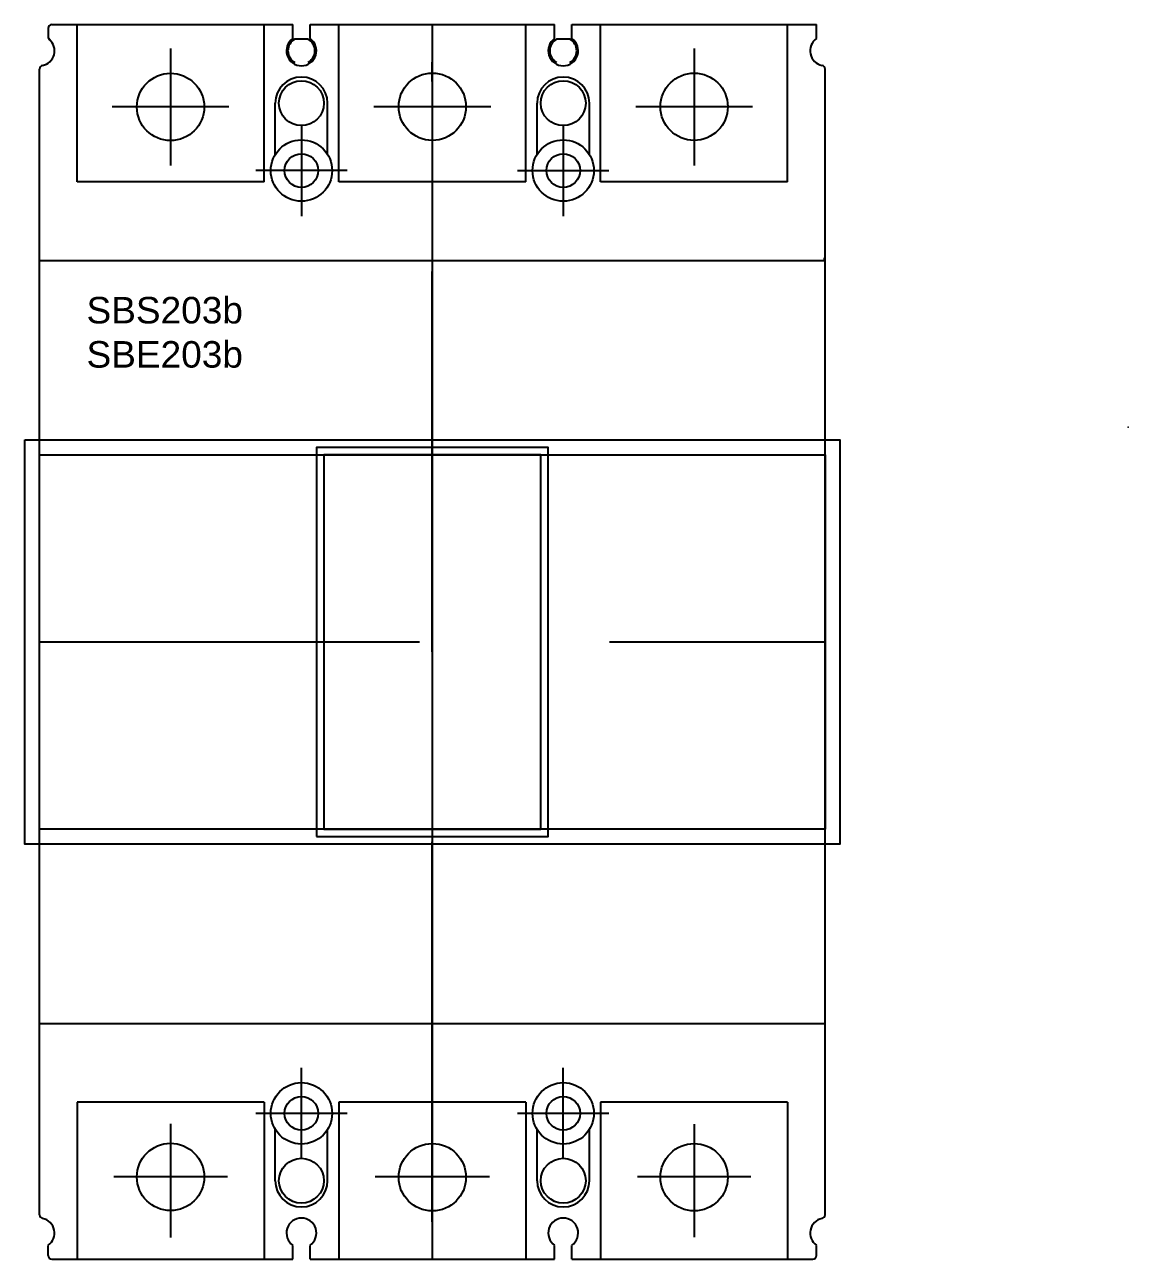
# Model space of a CAD drawing. Header units: millimetres. Extents: x 0 to 4783, y 0 to 3382.
# Drawn here: x 1604.6 to 1752.2, y 2236.1 to 2401.1 of the extents above; entities that cross this region are included whole.
import ezdxf

# ---------------------------------------------------------------- set-up
doc = ezdxf.new("R2010")
doc.units = ezdxf.units.MM
doc.linetypes.add('HIDDEN', pattern=[9.525, 6.35, -3.175])
doc.layers.add('DI', color=2, linetype='Continuous')
doc.styles.add('tung dollar 82', font='arial.ttf', dxfattribs={"height": 82})

# ---------------------------------------------------------------- blocks, each defined once
blk = doc.blocks.new('ERHR HERY Ẻ H YRE Ẻ')
at = {"color": 1}
for p, q in [((159215.02, 59458.74), (159215.02, 59479.74)), ((159240.02, 59458.74), (159240.02, 59479.74)), ((159250.02, 59458.74), (159250.02, 59479.74)), ((159275.02, 59458.74), (159275.02, 59479.74)), ((159285.02, 59458.74), (159285.02, 59479.74)), ((159310.02, 59458.74), (159310.02, 59479.74)), ((159240.02, 59458.74), (159215.02, 59458.74)), ((159275.02, 59458.74), (159250.02, 59458.74)), ((159310.02, 59458.74), (159285.02, 59458.74)), ((159240.02, 59335.74), (159215.02, 59335.74)), ((159215.02, 59335.74), (159215.02, 59314.74)), ((159240.02, 59335.74), (159240.02, 59314.74)), ((159275.02, 59335.74), (159250.02, 59335.74)), ((159250.02, 59335.74), (159250.02, 59314.74)), ((159275.02, 59335.74), (159275.02, 59314.74)), ((159310.02, 59335.74), (159285.02, 59335.74)), ((159285.02, 59335.74), (159285.02, 59314.74)), ((159310.02, 59335.74), (159310.02, 59314.74))]:
    blk.add_line(p, q, dxfattribs=at)
at = {"color": 3}
blk.add_line((159262.52, 59479.74), (159262.52, 59314.74), dxfattribs=at)
at = {"color": 3, "linetype": 'HIDDEN', "lineweight": -2, "ltscale": 8}
for p, q in [((159262.52, 59319.74), (159262.52, 59474.74)), ((159210.02, 59397.24), (159315.02, 59397.24))]:
    blk.add_line(p, q, dxfattribs=at)
at = {"color": 3}
for points in [[(159247.02, 59371.24), (159278.02, 59371.24), (159278.02, 59423.24), (159247.02, 59423.24)], [(159248.02, 59372.24), (159277.02, 59372.24), (159277.02, 59422.24), (159248.02, 59422.24)]]:
    blk.add_lwpolyline(points, close=True, dxfattribs=at)
at = {"color": 1}
for centre in [(159227.52, 59468.74), (159262.52, 59468.77), (159297.52, 59468.77), (159227.52, 59325.74), (159262.52, 59325.7), (159297.52, 59325.7)]:
    blk.add_circle(centre, 4.5, dxfattribs=at)
at = {"layer": 'DI', "ltscale": 15}
for p, q in [((159211.17, 59479.24), (159211.17, 59478.11)), ((159211.67, 59479.74), (159243.87, 59479.74)), ((159243.87, 59477.87), (159243.87, 59479.74)), ((159246.17, 59477.87), (159246.17, 59479.74)), ((159246.17, 59479.74), (159278.87, 59479.74)), ((159278.87, 59477.87), (159278.87, 59479.74)), ((159281.17, 59477.87), (159281.17, 59479.74)), ((159281.17, 59479.74), (159313.87, 59479.74)), ((159313.87, 59477.87), (159313.87, 59479.74)), ((159245.92, 59477.79), (159244.12, 59477.79)), ((159280.92, 59477.79), (159279.12, 59477.79)), ((159227.52, 59476.55), (159227.52, 59460.93)), ((159262.52, 59476.58), (159262.52, 59460.96)), ((159297.52, 59476.55), (159297.52, 59460.93)), ((159210.02, 59448.26), (159210.02, 59473.79)), ((159315.02, 59448.26), (159315.02, 59473.79)), ((159235.33, 59468.74), (159219.71, 59468.74)), ((159241.52, 59462.37), (159241.52, 59469.24)), ((159248.52, 59462.37), (159248.52, 59469.24)), ((159270.33, 59468.74), (159254.71, 59468.74)), ((159276.52, 59462.37), (159276.52, 59469.24)), ((159283.52, 59462.37), (159283.52, 59469.24)), ((159305.33, 59468.74), (159289.71, 59468.74)), ((159245.02, 59466.24), (159245.02, 59454.14)), ((159280.02, 59466.24), (159280.02, 59454.14)), ((159251.12, 59460.24), (159238.92, 59460.24)), ((159273.92, 59460.24), (159286.12, 59460.24)), ((159210.02, 59320.69), (159210.02, 59448.24)), ((159210.02, 59448.24), (159315.02, 59448.24)), ((159315.02, 59320.69), (159315.02, 59448.24)), ((159210.02, 59346.24), (159315.02, 59346.24)), ((159245.02, 59328.24), (159245.02, 59340.34)), ((159280.02, 59328.24), (159280.02, 59340.34)), ((159251.12, 59334.24), (159238.92, 59334.24)), ((159286.12, 59334.24), (159273.92, 59334.24)), ((159227.52, 59332.84), (159227.52, 59317.64)), ((159262.52, 59332.8), (159262.52, 59317.6)), ((159297.52, 59332.79), (159297.52, 59317.68)), ((159241.52, 59325.24), (159241.52, 59332.1)), ((159248.52, 59325.24), (159248.52, 59332.1)), ((159276.52, 59325.24), (159276.52, 59332.1)), ((159283.52, 59325.24), (159283.52, 59332.1)), ((159235.12, 59325.74), (159219.92, 59325.74)), ((159270.17, 59325.74), (159254.87, 59325.74)), ((159305.08, 59325.74), (159289.96, 59325.74)), ((159211.17, 59315.24), (159211.17, 59316.6)), ((159243.87, 59314.74), (159243.87, 59316.6)), ((159246.17, 59314.74), (159246.17, 59316.6)), ((159278.87, 59314.74), (159278.87, 59316.6)), ((159281.17, 59314.74), (159281.17, 59316.6)), ((159313.87, 59315.24), (159313.87, 59316.6)), ((159211.67, 59314.74), (159243.87, 59314.74)), ((159246.17, 59314.74), (159278.87, 59314.74)), ((159281.17, 59314.74), (159313.37, 59314.74))]:
    blk.add_line(p, q, dxfattribs=at)
for centre, radius in [((159245.02, 59469.24), 3), ((159280.02, 59469.24), 3), ((159245.02, 59460.24), 4.1), ((159280.02, 59460.24), 4.1), ((159245.02, 59460.24), 2.25), ((159280.02, 59460.24), 2.25), ((159245.02, 59334.24), 4.1), ((159280.02, 59334.24), 4.1), ((159245.02, 59334.24), 2.25), ((159280.02, 59334.24), 2.25), ((159245.02, 59325.24), 3), ((159280.02, 59325.24), 3)]:
    blk.add_circle(centre, radius, dxfattribs=at)
for centre, radius, start, end in [((159211.67, 59479.24), 0.5, 90, 180), ((159210.02, 59476.24), 2, 281.537, 48.7001), ((159211.67, 59478.11), 0.5, 180, 228.7001), ((159245.02, 59476.24), 2, 125.0996, 54.9004), ((159245.02, 59476.24), 1.8, 120, 240), ((159245.02, 59476.24), 1.8, 300, 60), ((159280.02, 59476.24), 2, 125.0996, 54.9004), ((159280.02, 59476.24), 1.8, 120, 240), ((159280.02, 59476.24), 1.8, 300, 60), ((159315.02, 59476.24), 2, 125.0996, 258.463), ((159210.52, 59473.79), 0.5, 101.537, 180), ((159314.52, 59473.79), 0.5, 0, 78.463), ((159245.02, 59469.24), 3.5, 0, 180), ((159280.02, 59469.24), 3.5, 0, 180), ((159245.02, 59325.24), 3.5, 180, 0), ((159280.02, 59325.24), 3.5, 180, 0), ((159210.52, 59320.69), 0.5, 180.0045, 258.4577), ((159210.02, 59318.24), 2, 305.0996, 78.463), ((159245.02, 59318.24), 2, 305.0996, 234.9004), ((159280.02, 59318.24), 2, 305.0996, 234.9004), ((159315.02, 59318.24), 2, 101.537, 234.9004), ((159315.02, 59318.24), 2, 101.537, 234.9004), ((159314.52, 59320.69), 0.5, 281.537, 0), ((159314.52, 59320.69), 0.5, 281.5423, 359.9955), ((159211.67, 59315.24), 0.5, 180, 270), ((159313.37, 59315.24), 0.5, 270, 0)]:
    blk.add_arc(centre, radius, start, end, dxfattribs=at)
for points, knots in [([(159211.27, 59477.91), (159211.27, 59477.89), (159211.28, 59477.84), (159211.29, 59477.8), (159211.31, 59477.77)], [0, 0, 0, 0, 0.0515533, 0.1429271, 0.1429271, 0.1429271, 0.1429271]), ([(159315.01, 59448.37), (159315, 59448.39), (159314.94, 59448.44), (159314.86, 59448.44), (159314.8, 59448.44)], [0, 0, 0, 0, 0.0655312, 0.2330235, 0.2330235, 0.2330235, 0.2330235])]:
    blk.add_open_spline(points, degree=3, knots=knots, dxfattribs=at)
for points in [[(159211.31, 59477.77), (159211.32, 59477.76), (159211.33, 59477.75), (159211.34, 59477.74)], [(159315.02, 59448.34), (159315.02, 59448.35), (159315.02, 59448.36), (159315.01, 59448.37)]]:
    blk.add_open_spline(points, degree=3, dxfattribs=at)
at = {"linetype": 'ByBlock', "lineweight": -2, "insert": (159216.29, 59443.35), "char_height": 3.5424, "width": 28.6982, "attachment_point": 1, "style": 'tung dollar 82'}
blk.add_mtext('{\\fArial Baltic|b0|i0|c186|p34;SBS}2{\\fArial Baltic|b0|i0|c186|p34;03b \\PSBE}2{\\fArial Baltic|b0|i0|c186|p34;03b }', dxfattribs=at)
blk = doc.blocks.new('*U11827')
at = {"color": 2, "lineweight": 9}
blk.add_point((-29.46, 65.68), dxfattribs=at)

msp = doc.modelspace()

# ---------------------------------------------------------------- linework, layer by layer
at = {"color": 2, "ltscale": 3}
msp.add_lwpolyline([(1604.61, 2345.6), (1713.61, 2345.6), (1713.61, 2291.6), (1604.61, 2291.6)], close=True, dxfattribs=at)
at = {"ltscale": 3}
msp.add_lwpolyline([(1606.61, 2343.6), (1711.61, 2343.6), (1711.61, 2293.6), (1606.61, 2293.6)], close=True, dxfattribs=at)

# ---------------------------------------------------------------- block references
at = {"linetype": 'ByBlock', "lineweight": -2}
msp.add_blockref('ERHR HERY Ẻ H YRE Ẻ', (-157603.41, -57078.63), dxfattribs=at)
msp.add_blockref('*U11827', (1781.61, 2281.65))

doc.saveas('drawing.dxf')
